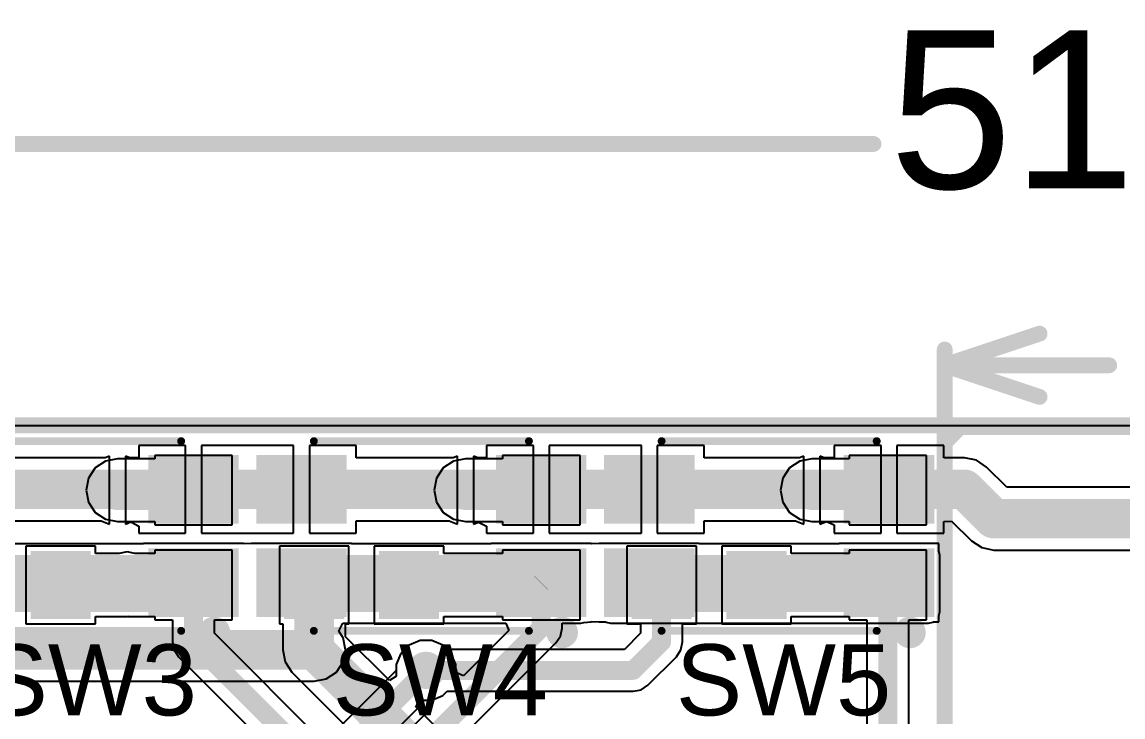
# Model space of a CAD drawing. Header units: millimetres. Extents: x -0.23 to 2.39, y -0.01 to 1.04.
# Drawn here: x 0.277 to 0.973, y 0.603 to 1.042 of the extents above; entities that cross this region are included whole.
import ezdxf

# ---------------------------------------------------------------- set-up
doc = ezdxf.new("R2010")
doc.units = ezdxf.units.MM
doc.header["$MEASUREMENT"] = 0
for name, color, linetype in [('BottomLayer', 5, 'Continuous'), ('BottomPaste', 16, 'Continuous'), ('BottomSolder', 6, 'Continuous'), ('Mechanical1', 6, 'Continuous'), ('Mechanical2', 216, 'Continuous'), ('TopLayer', 1, 'Continuous'), ('TopOverlay', 2, 'Continuous'), ('TopPaste', 8, 'Continuous'), ('TopSolder', 216, 'Continuous'), ('ViaHoleLayer', 16, 'Continuous')]:
    doc.layers.add(name, color=color, linetype=linetype)
doc.styles.add('Arial', font='', dxfattribs={"height": 0.2})
doc.styles.get('Arial').set_extended_font_data('Arial')

# ---------------------------------------------------------------- blocks, each defined once
blk = doc.blocks.new('RES_0603_B_2')
at = {"layer": 'BottomLayer'}
for points in [[(-0.045, -0.0175), (-0.045, 0.0175), (-0.015, 0.0175), (-0.015, -0.0175)], [(0.015, -0.0175), (0.015, 0.0175), (0.045, 0.0175), (0.045, -0.0175)]]:
    blk.add_hatch(color=5, dxfattribs=at).paths.add_polyline_path(points)
at = {"layer": 'BottomPaste'}
for points in [[(-0.045, -0.0175), (-0.045, 0.0175), (-0.015, 0.0175), (-0.015, -0.0175)], [(0.015, -0.0175), (0.015, 0.0175), (0.045, 0.0175), (0.045, -0.0175)]]:
    blk.add_hatch(color=16, dxfattribs=at).paths.add_polyline_path(points)
at = {"layer": 'BottomSolder'}
for points in [[(-0.049, -0.0215), (-0.049, 0.0215), (-0.011, 0.0215), (-0.011, -0.0215)], [(0.011, -0.0215), (0.011, 0.0215), (0.049, 0.0215), (0.049, -0.0215)]]:
    blk.add_hatch(color=6, dxfattribs=at).paths.add_polyline_path(points)
blk = doc.blocks.new('TS_1185EC_C_D_B_5')
at = {"layer": 'TopLayer'}
for points in [[(-0.10039, 0.04724), (-0.05118, 0.04724), (-0.05118, 0.01181), (-0.10039, 0.01181)], [(0.05118, 0.04724), (0.10039, 0.04724), (0.10039, 0.01181), (0.05118, 0.01181)], [(-0.10039, -0.01181), (-0.05118, -0.01181), (-0.05118, -0.04724), (-0.10039, -0.04724)], [(0.05118, -0.01181), (0.10039, -0.01181), (0.10039, -0.04724), (0.05118, -0.04724)]]:
    blk.add_hatch(color=1, dxfattribs=at).paths.add_polyline_path(points)
at = {"layer": 'TopPaste'}
for points in [[(-0.10039, 0.04724), (-0.05118, 0.04724), (-0.05118, 0.01181), (-0.10039, 0.01181)], [(0.05118, 0.04724), (0.10039, 0.04724), (0.10039, 0.01181), (0.05118, 0.01181)], [(-0.10039, -0.01181), (-0.05118, -0.01181), (-0.05118, -0.04724), (-0.10039, -0.04724)], [(0.05118, -0.01181), (0.10039, -0.01181), (0.10039, -0.04724), (0.05118, -0.04724)]]:
    blk.add_hatch(color=8, dxfattribs=at).paths.add_polyline_path(points)
at = {"layer": 'TopSolder'}
for points in [[(-0.10439, 0.05124), (-0.04718, 0.05124), (-0.04718, 0.00781), (-0.10439, 0.00781)], [(0.04718, 0.05124), (0.10439, 0.05124), (0.10439, 0.00781), (0.04718, 0.00781)], [(-0.10439, -0.00781), (-0.04718, -0.00781), (-0.04718, -0.05124), (-0.10439, -0.05124)], [(0.04718, -0.00781), (0.10439, -0.00781), (0.10439, -0.05124), (0.04718, -0.05124)]]:
    blk.add_hatch(color=216, dxfattribs=at).paths.add_polyline_path(points)
at = {"layer": 'TopOverlay'}
for points, const_width in [([(-0.084, 0.061, 1), (-0.094, 0.061, 1)], 0.01), ([(-0.0965, 0.061, 1), (-0.0915, 0.061, 1)], 0.005), ([(-0.0865, 0.061, 1), (-0.0815, 0.061, 1)], 0.005), ([(-0.06925, 0.06, 1), (-0.06675, 0.06, 1)], 0.0025), ([(0.06675, 0.06, 1), (0.06925, 0.06, 1)], 0.0025), ([(-0.06925, -0.06, 1), (-0.06675, -0.06, 1)], 0.0025), ([(0.06675, -0.06, 1), (0.06925, -0.06, 1)], 0.0025)]:
    blk.add_lwpolyline(points, format="xyb", close=True, dxfattribs=dict(at, const_width=const_width))
at = {"layer": 'TopOverlay', "const_width": 0.005}
for points in [[(0.068, 0.06), (-0.068, 0.06)], [(0.068, -0.06), (-0.068, -0.06)]]:
    blk.add_lwpolyline(points, dxfattribs=at)
blk = doc.blocks.new('TS_1185EC_C_D_B_6')
at = {"layer": 'TopLayer'}
for points in [[(-0.10039, 0.04724), (-0.05118, 0.04724), (-0.05118, 0.01181), (-0.10039, 0.01181)], [(0.05118, 0.04724), (0.10039, 0.04724), (0.10039, 0.01181), (0.05118, 0.01181)], [(-0.10039, -0.01181), (-0.05118, -0.01181), (-0.05118, -0.04724), (-0.10039, -0.04724)], [(0.05118, -0.01181), (0.10039, -0.01181), (0.10039, -0.04724), (0.05118, -0.04724)]]:
    blk.add_hatch(color=1, dxfattribs=at).paths.add_polyline_path(points)
at = {"layer": 'TopPaste'}
for points in [[(-0.10039, 0.04724), (-0.05118, 0.04724), (-0.05118, 0.01181), (-0.10039, 0.01181)], [(0.05118, 0.04724), (0.10039, 0.04724), (0.10039, 0.01181), (0.05118, 0.01181)], [(-0.10039, -0.01181), (-0.05118, -0.01181), (-0.05118, -0.04724), (-0.10039, -0.04724)], [(0.05118, -0.01181), (0.10039, -0.01181), (0.10039, -0.04724), (0.05118, -0.04724)]]:
    blk.add_hatch(color=8, dxfattribs=at).paths.add_polyline_path(points)
at = {"layer": 'TopSolder'}
for points in [[(-0.10439, 0.05124), (-0.04718, 0.05124), (-0.04718, 0.00781), (-0.10439, 0.00781)], [(0.04718, 0.05124), (0.10439, 0.05124), (0.10439, 0.00781), (0.04718, 0.00781)], [(-0.10439, -0.00781), (-0.04718, -0.00781), (-0.04718, -0.05124), (-0.10439, -0.05124)], [(0.04718, -0.00781), (0.10439, -0.00781), (0.10439, -0.05124), (0.04718, -0.05124)]]:
    blk.add_hatch(color=216, dxfattribs=at).paths.add_polyline_path(points)
at = {"layer": 'TopOverlay'}
for points, const_width in [([(-0.084, 0.061, 1), (-0.094, 0.061, 1)], 0.01), ([(-0.0965, 0.061, 1), (-0.0915, 0.061, 1)], 0.005), ([(-0.0865, 0.061, 1), (-0.0815, 0.061, 1)], 0.005), ([(-0.06925, 0.06, 1), (-0.06675, 0.06, 1)], 0.0025), ([(0.06675, 0.06, 1), (0.06925, 0.06, 1)], 0.0025), ([(-0.06925, -0.06, 1), (-0.06675, -0.06, 1)], 0.0025), ([(0.06675, -0.06, 1), (0.06925, -0.06, 1)], 0.0025)]:
    blk.add_lwpolyline(points, format="xyb", close=True, dxfattribs=dict(at, const_width=const_width))
at = {"layer": 'TopOverlay', "const_width": 0.005}
for points in [[(0.068, 0.06), (-0.068, 0.06)], [(0.068, -0.06), (-0.068, -0.06)]]:
    blk.add_lwpolyline(points, dxfattribs=at)
blk = doc.blocks.new('TS_1185EC_C_D_B_8')
at = {"layer": 'TopLayer'}
for points in [[(-0.10039, 0.04724), (-0.05118, 0.04724), (-0.05118, 0.01181), (-0.10039, 0.01181)], [(0.05118, 0.04724), (0.10039, 0.04724), (0.10039, 0.01181), (0.05118, 0.01181)], [(-0.10039, -0.01181), (-0.05118, -0.01181), (-0.05118, -0.04724), (-0.10039, -0.04724)], [(0.05118, -0.01181), (0.10039, -0.01181), (0.10039, -0.04724), (0.05118, -0.04724)]]:
    blk.add_hatch(color=1, dxfattribs=at).paths.add_polyline_path(points)
at = {"layer": 'TopPaste'}
for points in [[(-0.10039, 0.04724), (-0.05118, 0.04724), (-0.05118, 0.01181), (-0.10039, 0.01181)], [(0.05118, 0.04724), (0.10039, 0.04724), (0.10039, 0.01181), (0.05118, 0.01181)], [(-0.10039, -0.01181), (-0.05118, -0.01181), (-0.05118, -0.04724), (-0.10039, -0.04724)], [(0.05118, -0.01181), (0.10039, -0.01181), (0.10039, -0.04724), (0.05118, -0.04724)]]:
    blk.add_hatch(color=8, dxfattribs=at).paths.add_polyline_path(points)
at = {"layer": 'TopSolder'}
for points in [[(-0.10439, 0.05124), (-0.04718, 0.05124), (-0.04718, 0.00781), (-0.10439, 0.00781)], [(0.04718, 0.05124), (0.10439, 0.05124), (0.10439, 0.00781), (0.04718, 0.00781)], [(-0.10439, -0.00781), (-0.04718, -0.00781), (-0.04718, -0.05124), (-0.10439, -0.05124)], [(0.04718, -0.00781), (0.10439, -0.00781), (0.10439, -0.05124), (0.04718, -0.05124)]]:
    blk.add_hatch(color=216, dxfattribs=at).paths.add_polyline_path(points)
at = {"layer": 'TopOverlay'}
for points, const_width in [([(-0.084, 0.061, 1), (-0.094, 0.061, 1)], 0.01), ([(-0.0965, 0.061, 1), (-0.0915, 0.061, 1)], 0.005), ([(-0.0865, 0.061, 1), (-0.0815, 0.061, 1)], 0.005), ([(-0.06925, 0.06, 1), (-0.06675, 0.06, 1)], 0.0025), ([(0.06675, 0.06, 1), (0.06925, 0.06, 1)], 0.0025), ([(-0.06925, -0.06, 1), (-0.06675, -0.06, 1)], 0.0025), ([(0.06675, -0.06, 1), (0.06925, -0.06, 1)], 0.0025)]:
    blk.add_lwpolyline(points, format="xyb", close=True, dxfattribs=dict(at, const_width=const_width))
at = {"layer": 'TopOverlay', "const_width": 0.005}
for points in [[(0.068, 0.06), (-0.068, 0.06)], [(0.068, -0.06), (-0.068, -0.06)]]:
    blk.add_lwpolyline(points, dxfattribs=at)
blk = doc.blocks.new('RES_0603_B_10')
at = {"layer": 'BottomLayer'}
for points in [[(-0.045, -0.0175), (-0.045, 0.0175), (-0.015, 0.0175), (-0.015, -0.0175)], [(0.015, -0.0175), (0.015, 0.0175), (0.045, 0.0175), (0.045, -0.0175)]]:
    blk.add_hatch(color=5, dxfattribs=at).paths.add_polyline_path(points)
at = {"layer": 'BottomPaste'}
for points in [[(-0.045, -0.0175), (-0.045, 0.0175), (-0.015, 0.0175), (-0.015, -0.0175)], [(0.015, -0.0175), (0.015, 0.0175), (0.045, 0.0175), (0.045, -0.0175)]]:
    blk.add_hatch(color=16, dxfattribs=at).paths.add_polyline_path(points)
at = {"layer": 'BottomSolder'}
for points in [[(-0.049, -0.0215), (-0.049, 0.0215), (-0.011, 0.0215), (-0.011, -0.0215)], [(0.011, -0.0215), (0.011, 0.0215), (0.049, 0.0215), (0.049, -0.0215)]]:
    blk.add_hatch(color=6, dxfattribs=at).paths.add_polyline_path(points)
blk = doc.blocks.new('RES_0603_B_11')
at = {"layer": 'BottomLayer'}
for points in [[(-0.045, -0.0175), (-0.045, 0.0175), (-0.015, 0.0175), (-0.015, -0.0175)], [(0.015, -0.0175), (0.015, 0.0175), (0.045, 0.0175), (0.045, -0.0175)]]:
    blk.add_hatch(color=5, dxfattribs=at).paths.add_polyline_path(points)
at = {"layer": 'BottomPaste'}
for points in [[(-0.045, -0.0175), (-0.045, 0.0175), (-0.015, 0.0175), (-0.015, -0.0175)], [(0.015, -0.0175), (0.015, 0.0175), (0.045, 0.0175), (0.045, -0.0175)]]:
    blk.add_hatch(color=16, dxfattribs=at).paths.add_polyline_path(points)
at = {"layer": 'BottomSolder'}
for points in [[(-0.049, -0.0215), (-0.049, 0.0215), (-0.011, 0.0215), (-0.011, -0.0215)], [(0.011, -0.0215), (0.011, 0.0215), (0.049, 0.0215), (0.049, -0.0215)]]:
    blk.add_hatch(color=6, dxfattribs=at).paths.add_polyline_path(points)
blk = doc.blocks.new('C__0603_B_18')
at = {"layer": 'BottomLayer'}
for points in [[(-0.045, -0.0175), (-0.045, 0.0175), (-0.015, 0.0175), (-0.015, -0.0175)], [(0.015, -0.0175), (0.015, 0.0175), (0.045, 0.0175), (0.045, -0.0175)]]:
    blk.add_hatch(color=5, dxfattribs=at).paths.add_polyline_path(points)
at = {"layer": 'BottomPaste'}
for points in [[(-0.045, -0.0175), (-0.045, 0.0175), (-0.015, 0.0175), (-0.015, -0.0175)], [(0.015, -0.0175), (0.015, 0.0175), (0.045, 0.0175), (0.045, -0.0175)]]:
    blk.add_hatch(color=16, dxfattribs=at).paths.add_polyline_path(points)
at = {"layer": 'BottomSolder'}
for points in [[(-0.04736, -0.01986), (-0.04736, 0.01986), (-0.01264, 0.01986), (-0.01264, -0.01986)], [(0.01264, -0.01986), (0.01264, 0.01986), (0.04736, 0.01986), (0.04736, -0.01986)]]:
    blk.add_hatch(color=6, dxfattribs=at).paths.add_polyline_path(points)
blk = doc.blocks.new('C__0603_B_19')
at = {"layer": 'BottomLayer'}
for points in [[(-0.045, -0.0175), (-0.045, 0.0175), (-0.015, 0.0175), (-0.015, -0.0175)], [(0.015, -0.0175), (0.015, 0.0175), (0.045, 0.0175), (0.045, -0.0175)]]:
    blk.add_hatch(color=5, dxfattribs=at).paths.add_polyline_path(points)
at = {"layer": 'BottomPaste'}
for points in [[(-0.045, -0.0175), (-0.045, 0.0175), (-0.015, 0.0175), (-0.015, -0.0175)], [(0.015, -0.0175), (0.015, 0.0175), (0.045, 0.0175), (0.045, -0.0175)]]:
    blk.add_hatch(color=16, dxfattribs=at).paths.add_polyline_path(points)
at = {"layer": 'BottomSolder'}
for points in [[(-0.04736, -0.01986), (-0.04736, 0.01986), (-0.01264, 0.01986), (-0.01264, -0.01986)], [(0.01264, -0.01986), (0.01264, 0.01986), (0.04736, 0.01986), (0.04736, -0.01986)]]:
    blk.add_hatch(color=6, dxfattribs=at).paths.add_polyline_path(points)
blk = doc.blocks.new('C__0603_B_21')
at = {"layer": 'BottomLayer'}
for points in [[(-0.045, -0.0175), (-0.045, 0.0175), (-0.015, 0.0175), (-0.015, -0.0175)], [(0.015, -0.0175), (0.015, 0.0175), (0.045, 0.0175), (0.045, -0.0175)]]:
    blk.add_hatch(color=5, dxfattribs=at).paths.add_polyline_path(points)
at = {"layer": 'BottomPaste'}
for points in [[(-0.045, -0.0175), (-0.045, 0.0175), (-0.015, 0.0175), (-0.015, -0.0175)], [(0.015, -0.0175), (0.015, 0.0175), (0.045, 0.0175), (0.045, -0.0175)]]:
    blk.add_hatch(color=16, dxfattribs=at).paths.add_polyline_path(points)
at = {"layer": 'BottomSolder'}
for points in [[(-0.04736, -0.01986), (-0.04736, 0.01986), (-0.01264, 0.01986), (-0.01264, -0.01986)], [(0.01264, -0.01986), (0.01264, 0.01986), (0.04736, 0.01986), (0.04736, -0.01986)]]:
    blk.add_hatch(color=6, dxfattribs=at).paths.add_polyline_path(points)

msp = doc.modelspace()

# ---------------------------------------------------------------- hatches: boundary and pattern name
at = {"layer": 'BottomLayer'}
h = msp.add_hatch(color=5, dxfattribs=at)
edge = h.paths.add_edge_path()
edge.add_arc((0.337, 0.746), 0.01181, 0, 360)
h = msp.add_hatch(color=5, dxfattribs=at)
edge = h.paths.add_edge_path()
edge.add_arc((0.557, 0.746), 0.01181, 0, 360)
h = msp.add_hatch(color=5, dxfattribs=at)
edge = h.paths.add_edge_path()
edge.add_arc((0.776, 0.746), 0.01181, 0, 360)
h = msp.add_hatch(color=5, dxfattribs=at)
edge = h.paths.add_edge_path()
edge.add_arc((0.344, 0.686), 0.01181, 0, 360)
h = msp.add_hatch(color=5, dxfattribs=at)
edge = h.paths.add_edge_path()
edge.add_arc((0.564, 0.686), 0.01181, 0, 360)
h = msp.add_hatch(color=5, dxfattribs=at)
edge = h.paths.add_edge_path()
edge.add_arc((0.783, 0.686), 0.01181, 0, 360)
h = msp.add_hatch(color=5, dxfattribs=at)
edge = h.paths.add_edge_path()
edge.add_arc((0.46134, 0.645), 0.01181, 0, 360)
h = msp.add_hatch(color=5, dxfattribs=at)
edge = h.paths.add_edge_path()
edge.add_arc((0.532, 0.632), 0.01181, 0, 360)
at = {"layer": 'TopLayer'}
h = msp.add_hatch(color=1, dxfattribs=at)
edge = h.paths.add_edge_path()
edge.add_arc((0.337, 0.746), 0.01181, 0, 360)
h = msp.add_hatch(color=1, dxfattribs=at)
edge = h.paths.add_edge_path()
edge.add_arc((0.557, 0.746), 0.01181, 0, 360)
h = msp.add_hatch(color=1, dxfattribs=at)
edge = h.paths.add_edge_path()
edge.add_arc((0.776, 0.746), 0.01181, 0, 360)
for points in [[(0.209, 0.669), (0.41, 0.669), (0.41, 0.705), (0.209, 0.705)], [(0.42888, 0.669), (0.62987, 0.669), (0.62987, 0.705), (0.42888, 0.705)], [(0.64875, 0.669), (0.84975, 0.669), (0.84975, 0.705), (0.64875, 0.705)]]:
    msp.add_hatch(color=1, dxfattribs=at).paths.add_polyline_path(points)
h = msp.add_hatch(color=1, dxfattribs=at)
edge = h.paths.add_edge_path()
edge.add_arc((0.344, 0.686), 0.01181, 0, 360)
h = msp.add_hatch(color=1, dxfattribs=at)
edge = h.paths.add_edge_path()
edge.add_arc((0.564, 0.686), 0.01181, 0, 360)
h = msp.add_hatch(color=1, dxfattribs=at)
edge = h.paths.add_edge_path()
edge.add_arc((0.783, 0.686), 0.01181, 0, 360)
h = msp.add_hatch(color=1, dxfattribs=at)
edge = h.paths.add_edge_path()
edge.add_arc((0.46134, 0.645), 0.01181, 0, 360)
h = msp.add_hatch(color=1, dxfattribs=at)
edge = h.paths.add_edge_path()
edge.add_arc((0.532, 0.632), 0.01181, 0, 360)
at = {"layer": 'ViaHoleLayer'}
h = msp.add_hatch(color=16, dxfattribs=at)
edge = h.paths.add_edge_path()
edge.add_arc((0.337, 0.746), 0.00591, 0, 360)
h = msp.add_hatch(color=16, dxfattribs=at)
edge = h.paths.add_edge_path()
edge.add_arc((0.557, 0.746), 0.00591, 0, 360)
h = msp.add_hatch(color=16, dxfattribs=at)
edge = h.paths.add_edge_path()
edge.add_arc((0.776, 0.746), 0.00591, 0, 360)
h = msp.add_hatch(color=16, dxfattribs=at)
edge = h.paths.add_edge_path()
edge.add_arc((0.344, 0.686), 0.00591, 0, 360)
h = msp.add_hatch(color=16, dxfattribs=at)
edge = h.paths.add_edge_path()
edge.add_arc((0.564, 0.686), 0.00591, 0, 360)
h = msp.add_hatch(color=16, dxfattribs=at)
edge = h.paths.add_edge_path()
edge.add_arc((0.783, 0.686), 0.00591, 0, 360)
h = msp.add_hatch(color=16, dxfattribs=at)
edge = h.paths.add_edge_path()
edge.add_arc((0.46134, 0.645), 0.00591, 0, 360)
h = msp.add_hatch(color=16, dxfattribs=at)
edge = h.paths.add_edge_path()
edge.add_arc((0.532, 0.632), 0.00591, 0, 360)

# ---------------------------------------------------------------- linework, layer by layer
at = {"layer": 'BottomLayer'}
for p, q in [((0, 0.787), (1.97168, 0.787)), ((0.337, 0.76588), (0.32939, 0.76437)), ((0.3605, 0.76588), (0.337, 0.76588)), ((0.4095, 0.768), (0.3605, 0.768)), ((0.3605, 0.768), (0.3605, 0.76588)), ((0.4095, 0.724), (0.4095, 0.768)), ((0.557, 0.76588), (0.54939, 0.76437)), ((0.5805, 0.76588), (0.557, 0.76588)), ((0.6295, 0.768), (0.5805, 0.768)), ((0.5805, 0.768), (0.5805, 0.76588)), ((0.6295, 0.724), (0.6295, 0.768)), ((0.776, 0.76588), (0.76839, 0.76437)), ((0.7995, 0.76588), (0.776, 0.76588)), ((0.8485, 0.768), (0.7995, 0.768)), ((0.7995, 0.768), (0.7995, 0.76588)), ((0.8485, 0.724), (0.8485, 0.768)), ((0.32294, 0.76006), (0.31863, 0.75361)), ((0.32939, 0.76437), (0.32294, 0.76006)), ((0.54294, 0.76006), (0.53863, 0.75361)), ((0.54939, 0.76437), (0.54294, 0.76006)), ((0.76194, 0.76006), (0.75763, 0.75361)), ((0.76839, 0.76437), (0.76194, 0.76006)), ((0.31863, 0.75361), (0.31712, 0.746)), ((0.53863, 0.75361), (0.53712, 0.746)), ((0.75763, 0.75361), (0.75612, 0.746)), ((0.31712, 0.746), (0.31863, 0.73839)), ((0.53712, 0.746), (0.53863, 0.73839)), ((0.75612, 0.746), (0.75763, 0.73839)), ((0.31863, 0.73839), (0.32294, 0.73194)), ((0.53863, 0.73839), (0.54294, 0.73194)), ((0.75763, 0.73839), (0.76194, 0.73194)), ((0.32294, 0.73194), (0.32939, 0.72763)), ((0.54294, 0.73194), (0.54939, 0.72763)), ((0.76194, 0.73194), (0.76839, 0.72763)), ((0.32939, 0.72763), (0.337, 0.72612)), ((0.337, 0.72612), (0.3605, 0.72612)), ((0.3605, 0.72612), (0.3605, 0.724)), ((0.3605, 0.724), (0.4095, 0.724)), ((0.54939, 0.72763), (0.557, 0.72612)), ((0.557, 0.72612), (0.5805, 0.72612)), ((0.5805, 0.72612), (0.5805, 0.724)), ((0.5805, 0.724), (0.6295, 0.724)), ((0.76839, 0.72763), (0.776, 0.72612)), ((0.776, 0.72612), (0.7995, 0.72612)), ((0.7995, 0.72612), (0.7995, 0.724)), ((0.7995, 0.724), (0.8485, 0.724)), ((0.323, 0.7105), (0.279, 0.7105)), ((0.279, 0.7105), (0.279, 0.6615)), ((0.323, 0.70588), (0.323, 0.7105)), ((0.48334, 0.7105), (0.43934, 0.7105)), ((0.43934, 0.7105), (0.43934, 0.6615)), ((0.48334, 0.6615), (0.48334, 0.7105)), ((0.54334, 0.7105), (0.49934, 0.7105)), ((0.49934, 0.7105), (0.49934, 0.6615)), ((0.54334, 0.70588), (0.54334, 0.7105)), ((0.703, 0.7105), (0.659, 0.7105)), ((0.659, 0.7105), (0.659, 0.6615)), ((0.703, 0.6615), (0.703, 0.7105)), ((0.763, 0.7105), (0.719, 0.7105)), ((0.719, 0.7105), (0.719, 0.6615)), ((0.763, 0.70588), (0.763, 0.7105)), ((0.33797, 0.70588), (0.323, 0.70588)), ((0.343, 0.70688), (0.33797, 0.70588)), ((0.34803, 0.70588), (0.343, 0.70688)), ((0.3605, 0.70588), (0.34803, 0.70588)), ((0.4095, 0.708), (0.3605, 0.708)), ((0.3605, 0.708), (0.3605, 0.70588)), ((0.4095, 0.664), (0.4095, 0.708)), ((0.5805, 0.70588), (0.54334, 0.70588)), ((0.6295, 0.708), (0.5805, 0.708)), ((0.5805, 0.708), (0.5805, 0.70588)), ((0.6295, 0.664), (0.6295, 0.708)), ((0.7995, 0.70588), (0.763, 0.70588)), ((0.8485, 0.708), (0.7995, 0.708)), ((0.7995, 0.708), (0.7995, 0.70588)), ((0.8485, 0.664), (0.8485, 0.708)), ((0.279, 0.6615), (0.323, 0.6615)), ((0.323, 0.6615), (0.323, 0.66612)), ((0.323, 0.66612), (0.343, 0.66612)), ((0.343, 0.66612), (0.3435, 0.66622)), ((0.3435, 0.66622), (0.344, 0.66612)), ((0.344, 0.66612), (0.3605, 0.66612)), ((0.3605, 0.66612), (0.3605, 0.664)), ((0.3605, 0.664), (0.37175, 0.664)), ((0.37175, 0.664), (0.37175, 0.65)), ((0.39825, 0.65549), (0.39825, 0.664)), ((0.39825, 0.664), (0.4095, 0.664)), ((0.43934, 0.6615), (0.44146, 0.6615)), ((0.44146, 0.6615), (0.44146, 0.645)), ((0.48122, 0.65324), (0.48122, 0.6615)), ((0.48122, 0.6615), (0.48334, 0.6615)), ((0.49934, 0.6615), (0.54334, 0.6615)), ((0.54334, 0.6615), (0.54334, 0.66612)), ((0.54334, 0.66612), (0.5805, 0.66612)), ((0.5805, 0.66612), (0.5805, 0.664)), ((0.5805, 0.664), (0.6295, 0.664)), ((0.659, 0.6615), (0.66775, 0.6615)), ((0.66775, 0.6615), (0.66775, 0.65549)), ((0.69425, 0.65), (0.69425, 0.6615)), ((0.69425, 0.6615), (0.703, 0.6615)), ((0.719, 0.6615), (0.763, 0.6615)), ((0.763, 0.6615), (0.763, 0.66612)), ((0.763, 0.66612), (0.7995, 0.66612)), ((0.7995, 0.66612), (0.7995, 0.664)), ((0.7995, 0.664), (0.81075, 0.664)), ((0.81075, 0.664), (0.81075, 0.31249)), ((0.83725, 0.307), (0.83725, 0.664)), ((0.83725, 0.664), (0.8485, 0.664)), ((0.49837, 0.55537), (0.39825, 0.65549)), ((0.66775, 0.65549), (0.65751, 0.64525)), ((0.37175, 0.65), (0.37275, 0.64493)), ((0.50889, 0.62556), (0.48122, 0.65324)), ((0.52134, 0.64795), (0.51605, 0.64266)), ((0.52826, 0.65081), (0.52134, 0.64795)), ((0.53574, 0.65081), (0.52826, 0.65081)), ((0.54266, 0.64795), (0.53574, 0.65081)), ((0.54535, 0.64525), (0.54266, 0.64795)), ((0.69325, 0.64493), (0.69425, 0.65)), ((0.37275, 0.64493), (0.37563, 0.64063)), ((0.37563, 0.64063), (0.47575, 0.54051)), ((0.44146, 0.645), (0.44297, 0.63739)), ((0.51605, 0.64266), (0.51319, 0.63574)), ((0.65751, 0.64525), (0.54535, 0.64525)), ((0.67237, 0.62263), (0.69037, 0.64063)), ((0.69037, 0.64063), (0.69325, 0.64493)), ((0.44297, 0.63739), (0.44728, 0.63094)), ((0.51319, 0.63574), (0.51319, 0.62834)), ((0.44728, 0.63094), (0.54879, 0.52943)), ((0.51296, 0.62811), (0.50889, 0.62556)), ((0.51319, 0.62834), (0.51296, 0.62811)), ((0.663, 0.61875), (0.66807, 0.61975)), ((0.66807, 0.61975), (0.67237, 0.62263)), ((0.52556, 0.60889), (0.52811, 0.61296)), ((0.52811, 0.61296), (0.52834, 0.61319)), ((0.52834, 0.61319), (0.53574, 0.61319)), ((0.53574, 0.61319), (0.54266, 0.61605)), ((0.54266, 0.61605), (0.54535, 0.61875)), ((0.54535, 0.61875), (0.663, 0.61875)), ((0.58273, 0.55173), (0.52556, 0.60889))]:
    msp.add_line(p, q, dxfattribs=at)
for points, const_width in [([(0.337, 0.746), (0.385, 0.746)], 0.025), ([(0.557, 0.746), (0.605, 0.746)], 0.025), ([(0.776, 0.746), (0.824, 0.746)], 0.025), ([(0.301, 0.686), (0.343, 0.686)], 0.025), ([(0.343, 0.687), (0.344, 0.686)], 0.025), ([(0.344, 0.686), (0.385, 0.686)], 0.025), ([(0.46134, 0.645), (0.46134, 0.686)], 0.025), ([(0.52134, 0.686), (0.564, 0.686)], 0.025), ([(0.564, 0.686), (0.605, 0.686)], 0.025), ([(0.741, 0.686), (0.783, 0.686)], 0.025), ([(0.783, 0.686), (0.824, 0.686)], 0.025), ([(0.385, 0.65), (0.385, 0.686)], 0.012), ([(0.681, 0.65), (0.681, 0.686)], 0.012), ([(0.824, 0.307), (0.824, 0.686)], 0.012), ([(0.385, 0.65), (0.489, 0.546)], 0.012), ([(0.46134, 0.645), (0.56867, 0.53767)], 0.025), ([(0.663, 0.632), (0.681, 0.65)], 0.012), ([(0.532, 0.632), (0.663, 0.632)], 0.012)]:
    msp.add_lwpolyline(points, dxfattribs=dict(at, const_width=const_width))
for points, const_width in [([(0.33075, 0.746, 1), (0.34325, 0.746, 1)], 0.0125), ([(0.37875, 0.746, 1), (0.39125, 0.746, 1)], 0.0125), ([(0.55075, 0.746, 1), (0.56325, 0.746, 1)], 0.0125), ([(0.59875, 0.746, 1), (0.61125, 0.746, 1)], 0.0125), ([(0.76975, 0.746, 1), (0.78225, 0.746, 1)], 0.0125), ([(0.81775, 0.746, 1), (0.83025, 0.746, 1)], 0.0125), ([(0.29475, 0.686, 1), (0.30725, 0.686, 1)], 0.0125), ([(0.33675, 0.687, 1), (0.34925, 0.687, 1)], 0.0125), ([(0.33675, 0.686, 1), (0.34925, 0.686, 1)], 0.0125), ([(0.33775, 0.686, 1), (0.35025, 0.686, 1)], 0.0125), ([(0.33775, 0.686, 1), (0.35025, 0.686, 1)], 0.0125), ([(0.37875, 0.686, 1), (0.39125, 0.686, 1)], 0.0125), ([(0.45509, 0.686, 1), (0.46759, 0.686, 1)], 0.0125), ([(0.51509, 0.686, 1), (0.52759, 0.686, 1)], 0.0125), ([(0.55775, 0.686, 1), (0.57025, 0.686, 1)], 0.0125), ([(0.55775, 0.686, 1), (0.57025, 0.686, 1)], 0.0125), ([(0.59875, 0.686, 1), (0.61125, 0.686, 1)], 0.0125), ([(0.73475, 0.686, 1), (0.74725, 0.686, 1)], 0.0125), ([(0.77675, 0.686, 1), (0.78925, 0.686, 1)], 0.0125), ([(0.77675, 0.686, 1), (0.78925, 0.686, 1)], 0.0125), ([(0.81775, 0.686, 1), (0.83025, 0.686, 1)], 0.0125), ([(0.382, 0.686, 1), (0.388, 0.686, 1)], 0.006), ([(0.678, 0.686, 1), (0.684, 0.686, 1)], 0.006), ([(0.821, 0.686, 1), (0.827, 0.686, 1)], 0.006), ([(0.382, 0.65, 1), (0.388, 0.65, 1)], 0.006), ([(0.382, 0.65, 1), (0.388, 0.65, 1)], 0.006), ([(0.45509, 0.645, 1), (0.46759, 0.645, 1)], 0.0125), ([(0.45509, 0.645, 1), (0.46759, 0.645, 1)], 0.0125), ([(0.678, 0.65, 1), (0.684, 0.65, 1)], 0.006), ([(0.678, 0.65, 1), (0.684, 0.65, 1)], 0.006), ([(0.529, 0.632, 1), (0.535, 0.632, 1)], 0.006), ([(0.66, 0.632, 1), (0.666, 0.632, 1)], 0.006), ([(0.66, 0.632, 1), (0.666, 0.632, 1)], 0.006)]:
    msp.add_lwpolyline(points, format="xyb", close=True, dxfattribs=dict(at, const_width=const_width))
at = {"layer": 'Mechanical1', "const_width": 0.01}
for points in [[(0, 0.965), (0.815, 0.965)], [(0.86, 0.825), (0.92, 0.845)], [(0.86, 0.019), (0.86, 0.835)], [(0.86, 0.825), (0.964, 0.825)], [(0.86, 0.825), (0.92, 0.805)], [(0.86, 0.776), (0.87, 0.786)], [(0.87, 0.786), (2.033, 0.786)], [(0.86, 0.009), (0.86, 0.776)]]:
    msp.add_lwpolyline(points, dxfattribs=at)
at = {"layer": 'Mechanical1', "const_width": 0.005}
for points in [[(0.8125, 0.965, 1), (0.8175, 0.965, 1)], [(0.9175, 0.845, 1), (0.9225, 0.845, 1)], [(0.8575, 0.835, 1), (0.8625, 0.835, 1)], [(0.8575, 0.825, 1), (0.8625, 0.825, 1)], [(0.8575, 0.825, 1), (0.8625, 0.825, 1)], [(0.8575, 0.825, 1), (0.8625, 0.825, 1)], [(0.9615, 0.825, 1), (0.9665, 0.825, 1)], [(0.9175, 0.805, 1), (0.9225, 0.805, 1)], [(0.8675, 0.786, 1), (0.8725, 0.786, 1)], [(0.8675, 0.786, 1), (0.8725, 0.786, 1)], [(0.8575, 0.776, 1), (0.8625, 0.776, 1)], [(0.8575, 0.776, 1), (0.8625, 0.776, 1)]]:
    msp.add_lwpolyline(points, format="xyb", close=True, dxfattribs=at)
at = {"layer": 'Mechanical2', "const_width": 0.01}
msp.add_lwpolyline([(0, 0.787), (2.043, 0.787)], dxfattribs=at)
at = {"layer": 'TopLayer'}
for p, q in [((0, 0.787), (1.96264, 0.787)), ((0.38004, 0.77424), (0.35043, 0.77424)), ((0.35043, 0.77424), (0.35043, 0.76641)), ((0.38004, 0.74653), (0.38004, 0.77424)), ((0.44834, 0.77424), (0.39004, 0.77424)), ((0.39004, 0.77424), (0.39004, 0.74653)), ((0.44834, 0.74653), (0.44834, 0.77424)), ((0.48794, 0.77424), (0.45834, 0.77424)), ((0.45834, 0.77424), (0.45834, 0.74653)), ((0.48794, 0.76641), (0.48794, 0.77424)), ((0.59991, 0.77424), (0.57031, 0.77424)), ((0.57031, 0.77424), (0.57031, 0.76641)), ((0.59991, 0.74653), (0.59991, 0.77424)), ((0.66821, 0.77424), (0.60991, 0.77424)), ((0.60991, 0.77424), (0.60991, 0.74653)), ((0.66821, 0.74653), (0.66821, 0.77424)), ((0.70782, 0.77424), (0.67821, 0.77424)), ((0.67821, 0.77424), (0.67821, 0.74653)), ((0.70782, 0.76641), (0.70782, 0.77424)), ((0.81979, 0.77424), (0.79018, 0.77424)), ((0.79018, 0.77424), (0.79018, 0.76641)), ((0.81979, 0.74653), (0.81979, 0.77424)), ((0.85939, 0.77424), (0.82979, 0.77424)), ((0.82979, 0.77424), (0.82979, 0.74653)), ((0.85939, 0.76641), (0.85939, 0.77424)), ((0.32928, 0.76641), (0.26807, 0.76641)), ((0.332, 0.76754), (0.32928, 0.76641)), ((0.332, 0.746), (0.332, 0.76754)), ((0.34472, 0.76641), (0.342, 0.76754)), ((0.342, 0.76754), (0.342, 0.746)), ((0.35043, 0.76641), (0.34472, 0.76641)), ((0.54928, 0.76641), (0.48794, 0.76641)), ((0.552, 0.76754), (0.54928, 0.76641)), ((0.552, 0.746), (0.552, 0.76754)), ((0.56472, 0.76641), (0.562, 0.76754)), ((0.562, 0.76754), (0.562, 0.746)), ((0.57031, 0.76641), (0.56472, 0.76641)), ((0.76828, 0.76641), (0.70782, 0.76641)), ((0.771, 0.76754), (0.76828, 0.76641)), ((0.771, 0.746), (0.771, 0.76754)), ((0.78372, 0.76641), (0.781, 0.76754)), ((0.781, 0.76754), (0.781, 0.746)), ((0.79018, 0.76641), (0.78372, 0.76641)), ((0.87247, 0.76641), (0.85939, 0.76641)), ((0.88008, 0.7649), (0.87247, 0.76641)), ((0.88653, 0.76059), (0.88008, 0.7649)), ((0.89924, 0.74788), (0.88653, 0.76059)), ((0.332, 0.72446), (0.332, 0.746)), ((0.342, 0.746), (0.342, 0.72446)), ((0.38004, 0.71881), (0.38004, 0.74653)), ((0.39004, 0.74653), (0.39004, 0.71881)), ((0.44834, 0.71881), (0.44834, 0.74653)), ((0.45834, 0.74653), (0.45834, 0.71881)), ((0.552, 0.72446), (0.552, 0.746)), ((0.562, 0.746), (0.562, 0.72446)), ((0.59991, 0.71881), (0.59991, 0.74653)), ((0.60991, 0.74653), (0.60991, 0.71881)), ((0.66821, 0.71881), (0.66821, 0.74653)), ((0.67821, 0.74653), (0.67821, 0.71881)), ((0.771, 0.72446), (0.771, 0.746)), ((0.781, 0.746), (0.781, 0.72446)), ((0.81979, 0.71881), (0.81979, 0.74653)), ((0.82979, 0.74653), (0.82979, 0.71881)), ((1.93214, 0.74788), (0.89924, 0.74788)), ((0.26807, 0.72665), (0.32673, 0.72665)), ((0.32673, 0.72665), (0.332, 0.72446)), ((0.342, 0.72446), (0.34543, 0.72588)), ((0.34543, 0.72588), (0.35043, 0.72327)), ((0.48794, 0.71881), (0.48794, 0.72665)), ((0.48794, 0.72665), (0.54673, 0.72665)), ((0.54673, 0.72665), (0.552, 0.72446)), ((0.562, 0.72446), (0.56531, 0.72583)), ((0.56531, 0.72583), (0.57031, 0.72315)), ((0.70782, 0.71881), (0.70782, 0.72665)), ((0.70782, 0.72665), (0.76573, 0.72665)), ((0.76573, 0.72665), (0.771, 0.72446)), ((0.781, 0.72446), (0.78518, 0.72619)), ((0.78518, 0.72619), (0.79018, 0.72402)), ((0.79018, 0.72402), (0.79018, 0.71881)), ((0.85939, 0.72627), (0.86439, 0.72649)), ((0.85939, 0.71881), (0.85939, 0.72627)), ((0.86439, 0.72649), (0.87694, 0.71394)), ((0.35043, 0.72327), (0.35043, 0.71881)), ((0.35043, 0.71881), (0.38004, 0.71881)), ((0.39004, 0.71881), (0.44834, 0.71881)), ((0.45834, 0.71881), (0.48794, 0.71881)), ((0.57031, 0.72315), (0.57031, 0.71881)), ((0.57031, 0.71881), (0.59991, 0.71881)), ((0.60991, 0.71881), (0.66821, 0.71881)), ((0.67821, 0.71881), (0.70782, 0.71881)), ((0.79018, 0.71881), (0.81979, 0.71881)), ((0.82979, 0.71881), (0.85939, 0.71881)), ((0.35343, 0.71214), (0.26507, 0.71214)), ((0.41664, 0.71219), (0.35343, 0.71219)), ((0.35343, 0.71219), (0.35343, 0.71214)), ((0.41664, 0.71206), (0.41664, 0.71219)), ((0.41673, 0.71198), (0.41664, 0.71206)), ((0.42173, 0.71219), (0.41673, 0.71198)), ((0.48494, 0.71219), (0.42173, 0.71219)), ((0.42173, 0.71219), (0.42173, 0.71219)), ((0.48494, 0.71214), (0.48494, 0.71219)), ((0.57331, 0.71214), (0.48494, 0.71214)), ((0.63652, 0.71219), (0.57331, 0.71219)), ((0.57331, 0.71219), (0.57331, 0.71214)), ((0.63652, 0.71206), (0.63652, 0.71219)), ((0.63661, 0.71198), (0.63652, 0.71206)), ((0.64161, 0.71219), (0.63661, 0.71198)), ((0.70482, 0.71219), (0.64161, 0.71219)), ((0.64161, 0.71219), (0.64161, 0.71219)), ((0.70482, 0.71214), (0.70482, 0.71219)), ((0.79318, 0.71214), (0.70482, 0.71214)), ((0.85639, 0.71219), (0.79318, 0.71219)), ((0.79318, 0.71219), (0.79318, 0.71214)), ((0.85639, 0.70748), (0.85639, 0.71219)), ((0.87694, 0.71394), (0.88339, 0.70963)), ((0.85689, 0.705), (0.85639, 0.70748)), ((0.85689, 0.669), (0.85689, 0.705)), ((0.88339, 0.70963), (0.891, 0.70812)), ((0.891, 0.70812), (1.93214, 0.70812)), ((0.85639, 0.66652), (0.85689, 0.669)), ((0.47686, 0.65686), (0.47951, 0.66186)), ((0.47951, 0.66186), (0.58259, 0.66186)), ((0.58259, 0.66186), (0.5845, 0.65724)), ((0.61804, 0.65879), (0.61804, 0.66186)), ((0.61804, 0.66186), (0.62987, 0.66186)), ((0.62987, 0.66186), (0.63174, 0.66223)), ((0.63174, 0.66223), (0.63652, 0.66276)), ((0.63652, 0.66276), (0.63661, 0.66282)), ((0.63652, 0.66276), (0.63652, 0.66276)), ((0.63661, 0.66282), (0.64161, 0.66276)), ((0.64161, 0.66276), (0.64161, 0.66276)), ((0.64161, 0.66276), (0.6455, 0.66276)), ((0.6455, 0.66276), (0.64602, 0.66241)), ((0.64602, 0.66241), (0.64875, 0.66186)), ((0.64875, 0.66186), (0.84975, 0.66186)), ((0.84975, 0.66186), (0.85248, 0.66241)), ((0.85248, 0.66241), (0.853, 0.66276)), ((0.853, 0.66276), (0.85639, 0.66276)), ((0.85639, 0.66276), (0.85639, 0.66652)), ((0.47971, 0.65261), (0.47686, 0.65686)), ((0.5845, 0.65724), (0.55581, 0.62856)), ((0.61703, 0.65371), (0.61804, 0.65879)), ((0.46544, 0.50069), (0.61416, 0.64941)), ((0.48122, 0.645), (0.47971, 0.65261)), ((0.52134, 0.64795), (0.51605, 0.64266)), ((0.52826, 0.65081), (0.52134, 0.64795)), ((0.53574, 0.65081), (0.52826, 0.65081)), ((0.54266, 0.64795), (0.53574, 0.65081)), ((0.54795, 0.64266), (0.54266, 0.64795)), ((0.61416, 0.64941), (0.61703, 0.65371)), ((0.47971, 0.63739), (0.48122, 0.645)), ((0.51605, 0.64266), (0.51319, 0.63574)), ((0.55081, 0.63574), (0.54795, 0.64266)), ((0.4754, 0.63094), (0.47971, 0.63739)), ((0.51319, 0.63574), (0.51319, 0.63193)), ((0.55081, 0.63063), (0.55081, 0.63574)), ((0.51319, 0.63193), (0.25301, 0.37175)), ((0.46134, 0.62512), (0.46895, 0.62663)), ((0.46895, 0.62663), (0.4754, 0.63094)), ((0.55581, 0.62856), (0.55081, 0.63063)), ((0.241, 0.62512), (0.46134, 0.62512)), ((0.34608, 0.42733), (0.52912, 0.61038)), ((0.52912, 0.61038), (0.53032, 0.61014)), ((0.53032, 0.61014), (0.53197, 0.60472)), ((0.53197, 0.60472), (0.44281, 0.51556))]:
    msp.add_line(p, q, dxfattribs=at)
for points, const_width in [([(0.23346, 0.74653), (0.38504, 0.74653)], 0.025), ([(0.38504, 0.74653), (0.45334, 0.74653)], 0.025), ([(0.45334, 0.74653), (0.60491, 0.74653)], 0.025), ([(0.60491, 0.74653), (0.67321, 0.74653)], 0.025), ([(0.67321, 0.74653), (0.82479, 0.74653)], 0.025), ([(0.82479, 0.74653), (0.87247, 0.74653)], 0.025), ([(0.87247, 0.74653), (0.891, 0.728)], 0.025), ([(0.891, 0.728), (1.988, 0.728)], 0.025), ([(0.34253, 0.68747), (0.344, 0.686)], 0.025), ([(0.344, 0.686), (0.38356, 0.686)], 0.025), ([(0.38356, 0.686), (0.38504, 0.68747)], 0.025), ([(0.56253, 0.68747), (0.564, 0.686)], 0.025), ([(0.564, 0.686), (0.60344, 0.686)], 0.025), ([(0.60344, 0.686), (0.60491, 0.68747)], 0.025), ([(0.78153, 0.68747), (0.783, 0.686)], 0.025), ([(0.783, 0.686), (0.82332, 0.686)], 0.025), ([(0.82332, 0.686), (0.82479, 0.68747)], 0.025), ([(0.60479, 0.68735), (0.60491, 0.68747)], 0.012), ([(0.60479, 0.65879), (0.60479, 0.68735)], 0.012), ([(0.45219, 0.50618), (0.60479, 0.65879)], 0.012), ([(0.241, 0.645), (0.46134, 0.645)], 0.025), ([(0.2585, 0.3585), (0.532, 0.632)], 0.012)]:
    msp.add_lwpolyline(points, dxfattribs=dict(at, const_width=const_width))
for points, const_width in [([(0.37879, 0.74653, 1), (0.39129, 0.74653, 1)], 0.0125), ([(0.37879, 0.74653, 1), (0.39129, 0.74653, 1)], 0.0125), ([(0.44709, 0.74653, 1), (0.45959, 0.74653, 1)], 0.0125), ([(0.44709, 0.74653, 1), (0.45959, 0.74653, 1)], 0.0125), ([(0.59866, 0.74653, 1), (0.61116, 0.74653, 1)], 0.0125), ([(0.59866, 0.74653, 1), (0.61116, 0.74653, 1)], 0.0125), ([(0.66696, 0.74653, 1), (0.67946, 0.74653, 1)], 0.0125), ([(0.66696, 0.74653, 1), (0.67946, 0.74653, 1)], 0.0125), ([(0.81854, 0.74653, 1), (0.83104, 0.74653, 1)], 0.0125), ([(0.81854, 0.74653, 1), (0.83104, 0.74653, 1)], 0.0125), ([(0.86622, 0.74653, 1), (0.87872, 0.74653, 1)], 0.0125), ([(0.86622, 0.74653, 1), (0.87872, 0.74653, 1)], 0.0125), ([(0.88475, 0.728, 1), (0.89725, 0.728, 1)], 0.0125), ([(0.88475, 0.728, 1), (0.89725, 0.728, 1)], 0.0125), ([(0.33628, 0.68747, 1), (0.34878, 0.68747, 1)], 0.0125), ([(0.33775, 0.686, 1), (0.35025, 0.686, 1)], 0.0125), ([(0.33775, 0.686, 1), (0.35025, 0.686, 1)], 0.0125), ([(0.37732, 0.686, 1), (0.38982, 0.686, 1)], 0.0125), ([(0.37732, 0.686, 1), (0.38982, 0.686, 1)], 0.0125), ([(0.37879, 0.68747, 1), (0.39129, 0.68747, 1)], 0.0125), ([(0.55628, 0.68747, 1), (0.56878, 0.68747, 1)], 0.0125), ([(0.55775, 0.686, 1), (0.57025, 0.686, 1)], 0.0125), ([(0.55775, 0.686, 1), (0.57025, 0.686, 1)], 0.0125), ([(0.59719, 0.686, 1), (0.60969, 0.686, 1)], 0.0125), ([(0.59719, 0.686, 1), (0.60969, 0.686, 1)], 0.0125), ([(0.59866, 0.68747, 1), (0.61116, 0.68747, 1)], 0.0125), ([(0.77528, 0.68747, 1), (0.78778, 0.68747, 1)], 0.0125), ([(0.77675, 0.686, 1), (0.78925, 0.686, 1)], 0.0125), ([(0.77675, 0.686, 1), (0.78925, 0.686, 1)], 0.0125), ([(0.81707, 0.686, 1), (0.82956, 0.686, 1)], 0.0125), ([(0.81707, 0.686, 1), (0.82956, 0.686, 1)], 0.0125), ([(0.81854, 0.68747, 1), (0.83104, 0.68747, 1)], 0.0125), ([(0.60179, 0.68735, 1), (0.60779, 0.68735, 1)], 0.006), ([(0.60179, 0.68735, 1), (0.60779, 0.68735, 1)], 0.006), ([(0.60191, 0.68747, 1), (0.60791, 0.68747, 1)], 0.006), ([(0.60179, 0.65879, 1), (0.60779, 0.65879, 1)], 0.006), ([(0.60179, 0.65879, 1), (0.60779, 0.65879, 1)], 0.006), ([(0.45509, 0.645, 1), (0.46759, 0.645, 1)], 0.0125), ([(0.529, 0.632, 1), (0.535, 0.632, 1)], 0.006)]:
    msp.add_lwpolyline(points, format="xyb", close=True, dxfattribs=dict(at, const_width=const_width))

# ---------------------------------------------------------------- block references
for name, p, rotation in [('TS_1185EC_C_D_B_6', (0.30925, 0.717), 180), ('TS_1185EC_C_D_B_5', (0.52912, 0.717), 180), ('TS_1185EC_C_D_B_8', (0.749, 0.717), 180), ('C__0603_B_19', (0.385, 0.716), 90), ('C__0603_B_18', (0.605, 0.716), 90), ('C__0603_B_21', (0.824, 0.716), 90)]:
    msp.add_blockref(name, p, dxfattribs=dict(rotation=rotation))
for name, p in [('RES_0603_B_11', (0.271, 0.686)), ('RES_0603_B_10', (0.49134, 0.686)), ('RES_0603_B_2', (0.711, 0.686))]:
    msp.add_blockref(name, p)

# ---------------------------------------------------------------- texts
at = {"layer": 'Mechanical1', "style": 'Arial'}
msp.add_text('51.89 (mm)', height=0.1, dxfattribs=at).set_placement((0.825, 0.93684))
at = {"layer": 'TopOverlay', "style": 'Arial'}
for s, p in [('SW3', (0.25102, 0.60351)), ('SW4', (0.47302, 0.60351)), ('SW5', (0.69002, 0.60351))]:
    msp.add_text(s, height=0.045, dxfattribs=at).set_placement(p)

doc.saveas('drawing.dxf')
